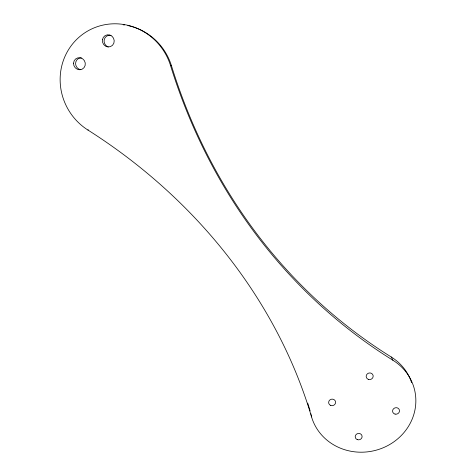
<?xml version="1.0" encoding="UTF-8"?>
<svg xmlns="http://www.w3.org/2000/svg" width="476" height="476" viewBox="0 0 476 476"><rect width="100%" height="100%" fill="white"/><g stroke="black" fill="none" stroke-linecap="round" stroke-linejoin="round"><path stroke-width="0.71" d="M411.639 382.71A52.681 49.29 -13.2 0 0 391.218 356.976A637.525 558.247 -60.1 0 1 171.449 65.718L170.569 65.652A58.102 56.031 60.2 0 0 81.467 35.218A58.102 56.031 60.2 0 0 87.876 130.007L88.346 129.829M391.218 356.976L392.926 360.261A53.282 49.801 -13.1 0 1 393.509 442.091A53.282 49.801 -13.1 0 1 311.554 416.934A509.1 443.037 22.5 0 0 87.876 130.007M310.923 413.781L311.066 414.507M311.215 415.233L311.554 416.934M392.926 360.261A646.634 565.315 -60.1 0 1 170.569 65.652M307.722 403.142A503.37 438.807 22.6 0 1 310.144 410.937M123.153 24.776A57.382 55.359 60.4 0 1 124.51 24.96M127.848 25.555A57.382 55.359 60.4 0 1 171.449 65.718M108.26 46.946A6.063 5.807 65.1 0 1 104.262 39.585A6.063 5.807 65.1 0 1 111.098 35.385M80.831 69.71A6.021 5.754 59.5 0 1 75.607 63.243A6.021 5.754 59.5 0 1 81.491 57.87M330.766 405.457A3.493 3.272 -10.1 0 0 335.586 401.934A3.493 3.272 -10.1 0 0 330.029 399.828A3.493 3.272 -10.1 0 0 330.766 405.457M357.286 439.628A3.463 3.213 -11.3 0 0 362.087 436.171A3.463 3.213 -11.3 0 0 356.595 434.106A3.463 3.213 -11.3 0 0 357.286 439.628M395.098 414.12A3.493 3.249 -15.5 0 0 399.412 410.02A3.493 3.249 -15.5 0 0 393.61 408.694A3.493 3.249 -15.5 0 0 395.098 414.12M368.507 379.426A3.522 3.308 -15.1 0 0 373.125 375.54A3.522 3.308 -15.1 0 0 367.395 373.797A3.522 3.308 -15.1 0 0 368.507 379.426M102.435 39.728A6.14 5.879 64.9 0 0 110.426 46.624A6.14 5.879 64.9 0 0 112.015 36.253A6.14 5.879 64.9 0 0 102.435 39.728M73.536 63.201A6.099 5.825 59.4 0 0 82.134 69.187A6.099 5.825 59.4 0 0 82.61 58.78A6.099 5.825 59.4 0 0 73.536 63.201"/></g></svg>
